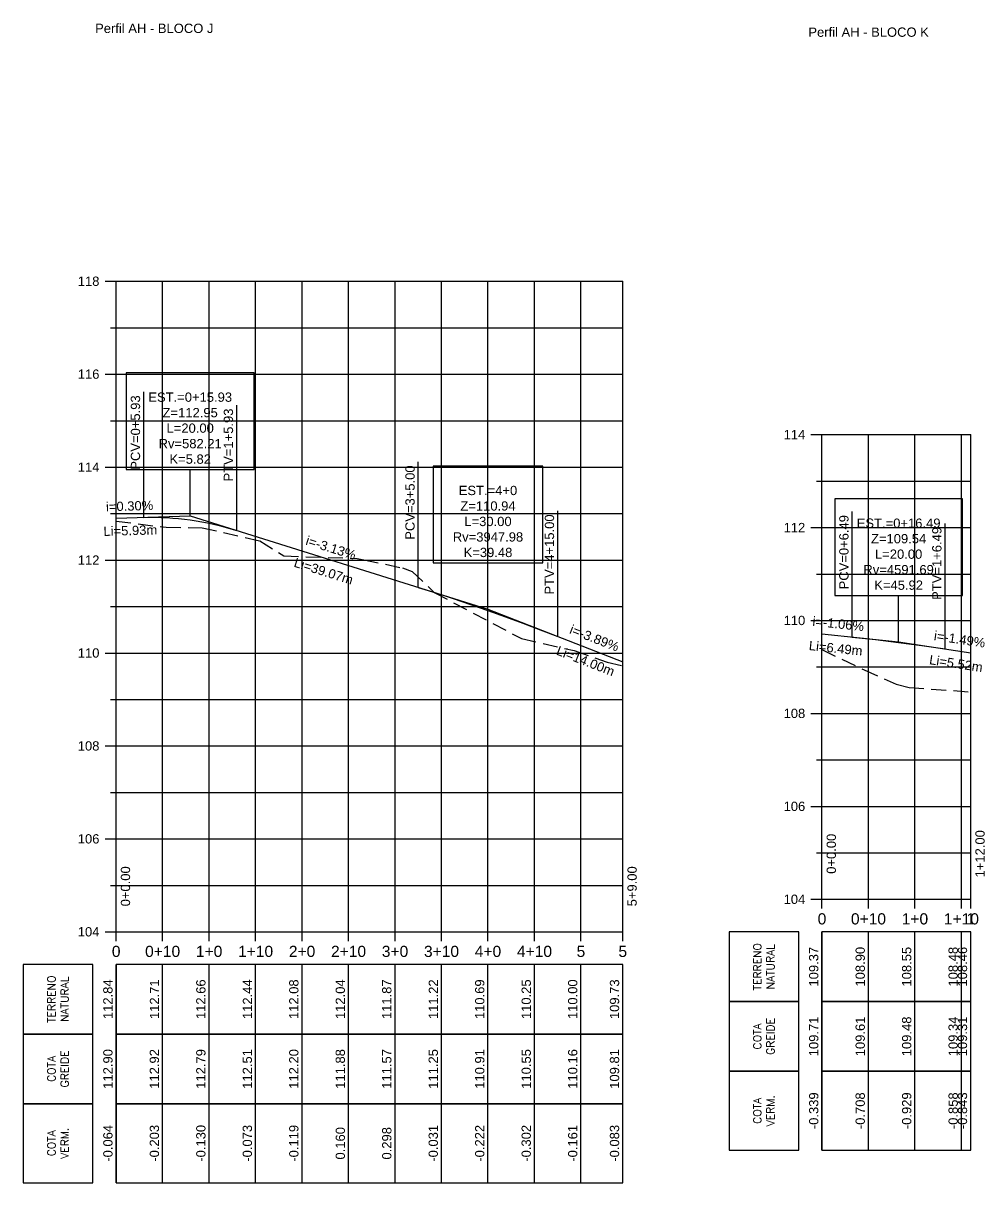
# Model space of a CAD drawing. Header units: metres. Extents: x 436314 to 439216, y 9612307 to 9615043.
# Drawn here: x 439009 to 439215.9, y 9612314.9 to 9612564.5 of the extents above; entities that cross this region are included whole.
import ezdxf

# ---------------------------------------------------------------- set-up
doc = ezdxf.new("R2010")
doc.units = ezdxf.units.M
doc.linetypes.add('HIDDEN', pattern=[9.525, 6.35, -3.175])
for name, color, linetype in [('Borda', 1, 'Continuous'), ('Cota', 2, 'Continuous'), ('COTA-TN', 7, 'Continuous'), ('Estacas', 7, 'Continuous'), ('Malha', 251, 'Continuous'), ('Perfil visualização', 7, 'Continuous'), ('PIs', 2, 'Continuous'), ('Plataforma 1', 10, 'Continuous'), ('Terreno', 3, 'HIDDEN'), ('TEXTO', 7, 'Continuous'), ('TXT-Curvas', 7, 'Continuous'), ('TXT-Estacas', 7, 'Continuous'), ('TXT-Perfil', 7, 'Continuous')]:
    doc.layers.add(name, color=color, linetype=linetype)
doc.styles.add('ARIAL', font='arial.ttf')
doc.styles.add('ROMANS', font='romans.shx')

msp = doc.modelspace()

# ---------------------------------------------------------------- linework, layer by layer
at = {"layer": 'Borda', "color": 3, "linetype": 'Continuous', "lineweight": -3}
for p, q in [((439026.62, 9612508.92), (439029.02, 9612508.92)), ((439027.82, 9612498.92), (439029.02, 9612498.92)), ((439026.62, 9612488.92), (439029.02, 9612488.92)), ((439027.82, 9612478.92), (439029.02, 9612478.92)), ((439178.48, 9612475.92), (439180.88, 9612475.92)), ((439026.62, 9612468.92), (439029.02, 9612468.92)), ((439179.68, 9612465.92), (439180.88, 9612465.92)), ((439027.82, 9612458.92), (439029.02, 9612458.92)), ((439178.48, 9612455.92), (439180.88, 9612455.92)), ((439026.62, 9612448.92), (439029.02, 9612448.92)), ((439179.68, 9612445.92), (439180.88, 9612445.92)), ((439027.82, 9612438.92), (439029.02, 9612438.92)), ((439178.48, 9612435.92), (439180.88, 9612435.92)), ((439026.62, 9612428.92), (439029.02, 9612428.92)), ((439179.68, 9612425.92), (439180.88, 9612425.92)), ((439027.82, 9612418.92), (439029.02, 9612418.92)), ((439178.48, 9612415.92), (439180.88, 9612415.92)), ((439026.62, 9612408.92), (439029.02, 9612408.92)), ((439179.68, 9612405.92), (439180.88, 9612405.92)), ((439027.82, 9612398.92), (439029.02, 9612398.92)), ((439178.48, 9612395.92), (439180.88, 9612395.92)), ((439026.62, 9612388.92), (439029.02, 9612388.92)), ((439179.68, 9612385.92), (439180.88, 9612385.92)), ((439027.82, 9612378.92), (439029.02, 9612378.92)), ((439178.48, 9612375.92), (439180.88, 9612375.92)), ((439026.62, 9612368.92), (439029.02, 9612368.92))]:
    msp.add_line(p, q, dxfattribs=at)
at = {"layer": 'Borda', "color": 1, "linetype": 'Continuous', "lineweight": -3}
for p, q in [((439029.02, 9612368.92), (439029.02, 9612508.92)), ((439029.02, 9612508.92), (439138.02, 9612508.92)), ((439138.02, 9612368.92), (439138.02, 9612508.92)), ((439180.88, 9612375.92), (439180.88, 9612475.92)), ((439180.88, 9612475.92), (439212.88, 9612475.92)), ((439212.88, 9612375.92), (439212.88, 9612475.92)), ((439180.88, 9612375.92), (439212.88, 9612375.92)), ((439029.02, 9612368.92), (439138.02, 9612368.92))]:
    msp.add_line(p, q, dxfattribs=at)
at = {"layer": 'COTA-TN', "color": 8, "linetype": 'Continuous', "lineweight": -3}
for p, q in [((439180.88, 9612321.92), (439180.88, 9612368.92)), ((439190.88, 9612321.92), (439190.88, 9612368.92)), ((439200.88, 9612321.92), (439200.88, 9612368.92)), ((439210.88, 9612321.92), (439210.88, 9612368.92)), ((439212.88, 9612321.92), (439212.88, 9612368.92)), ((439029.02, 9612314.92), (439029.02, 9612361.92)), ((439039.02, 9612314.92), (439039.02, 9612361.92)), ((439049.02, 9612314.92), (439049.02, 9612361.92)), ((439059.02, 9612314.92), (439059.02, 9612361.92)), ((439069.02, 9612314.92), (439069.02, 9612361.92)), ((439079.02, 9612314.92), (439079.02, 9612361.92)), ((439089.02, 9612314.92), (439089.02, 9612361.92)), ((439099.02, 9612314.92), (439099.02, 9612361.92)), ((439109.02, 9612314.92), (439109.02, 9612361.92)), ((439119.02, 9612314.92), (439119.02, 9612361.92)), ((439129.02, 9612314.92), (439129.02, 9612361.92)), ((439138.02, 9612314.92), (439138.02, 9612361.92))]:
    msp.add_line(p, q, dxfattribs=at)
for points in [[(439175.88, 9612353.92), (439175.88, 9612368.92), (439160.88, 9612368.92), (439160.88, 9612353.92)], [(439180.88, 9612353.92), (439212.88, 9612353.92), (439212.88, 9612368.92), (439180.88, 9612368.92)], [(439024.02, 9612346.92), (439024.02, 9612361.92), (439009.02, 9612361.92), (439009.02, 9612346.92)], [(439029.02, 9612346.92), (439138.02, 9612346.92), (439138.02, 9612361.92), (439029.02, 9612361.92)], [(439175.88, 9612338.92), (439175.88, 9612353.92), (439160.88, 9612353.92), (439160.88, 9612338.92)], [(439180.88, 9612338.92), (439212.88, 9612338.92), (439212.88, 9612353.92), (439180.88, 9612353.92)], [(439024.02, 9612331.92), (439024.02, 9612346.92), (439009.02, 9612346.92), (439009.02, 9612331.92)], [(439029.02, 9612331.92), (439138.02, 9612331.92), (439138.02, 9612346.92), (439029.02, 9612346.92)], [(439175.88, 9612321.92), (439175.88, 9612338.92), (439160.88, 9612338.92), (439160.88, 9612321.92)], [(439180.88, 9612321.92), (439212.88, 9612321.92), (439212.88, 9612338.92), (439180.88, 9612338.92)], [(439024.02, 9612314.92), (439024.02, 9612331.92), (439009.02, 9612331.92), (439009.02, 9612314.92)], [(439029.02, 9612314.92), (439138.02, 9612314.92), (439138.02, 9612331.92), (439029.02, 9612331.92)]]:
    msp.add_3dface(points, dxfattribs=at)
at = {"layer": 'Estacas', "color": 3, "linetype": 'Continuous', "lineweight": -3}
for p, q in [((439180.88, 9612373.92), (439180.88, 9612375.92)), ((439190.88, 9612373.92), (439190.88, 9612375.92)), ((439200.88, 9612373.92), (439200.88, 9612375.92)), ((439210.88, 9612373.92), (439210.88, 9612375.92)), ((439212.88, 9612373.92), (439212.88, 9612375.92)), ((439029.02, 9612366.92), (439029.02, 9612368.92)), ((439039.02, 9612366.92), (439039.02, 9612368.92)), ((439049.02, 9612366.92), (439049.02, 9612368.92)), ((439059.02, 9612366.92), (439059.02, 9612368.92)), ((439069.02, 9612366.92), (439069.02, 9612368.92)), ((439079.02, 9612366.92), (439079.02, 9612368.92)), ((439089.02, 9612366.92), (439089.02, 9612368.92)), ((439099.02, 9612366.92), (439099.02, 9612368.92)), ((439109.02, 9612366.92), (439109.02, 9612368.92)), ((439119.02, 9612366.92), (439119.02, 9612368.92)), ((439129.02, 9612366.92), (439129.02, 9612368.92)), ((439138.02, 9612366.92), (439138.02, 9612368.92))]:
    msp.add_line(p, q, dxfattribs=at)
at = {"layer": 'Malha', "color": 251, "linetype": 'Continuous', "lineweight": -3}
for p, q in [((439029.02, 9612508.92), (439138.02, 9612508.92)), ((439029.02, 9612368.92), (439029.02, 9612508.92)), ((439039.02, 9612368.92), (439039.02, 9612508.92)), ((439049.02, 9612368.92), (439049.02, 9612508.92)), ((439059.02, 9612368.92), (439059.02, 9612508.92)), ((439069.02, 9612368.92), (439069.02, 9612508.92)), ((439079.02, 9612368.92), (439079.02, 9612508.92)), ((439089.02, 9612368.92), (439089.02, 9612508.92)), ((439099.02, 9612368.92), (439099.02, 9612508.92)), ((439109.02, 9612368.92), (439109.02, 9612508.92)), ((439119.02, 9612368.92), (439119.02, 9612508.92)), ((439129.02, 9612368.92), (439129.02, 9612508.92)), ((439138.02, 9612368.92), (439138.02, 9612508.92)), ((439029.02, 9612498.92), (439138.02, 9612498.92)), ((439029.02, 9612488.92), (439138.02, 9612488.92)), ((439029.02, 9612478.92), (439138.02, 9612478.92)), ((439180.88, 9612475.92), (439212.88, 9612475.92)), ((439180.88, 9612375.92), (439180.88, 9612475.92)), ((439190.88, 9612375.92), (439190.88, 9612475.92)), ((439200.88, 9612375.92), (439200.88, 9612475.92)), ((439210.88, 9612375.92), (439210.88, 9612475.92)), ((439212.88, 9612375.92), (439212.88, 9612475.92)), ((439029.02, 9612468.92), (439138.02, 9612468.92)), ((439180.88, 9612465.92), (439212.88, 9612465.92)), ((439029.02, 9612458.92), (439138.02, 9612458.92)), ((439180.88, 9612455.92), (439212.88, 9612455.92)), ((439029.02, 9612448.92), (439138.02, 9612448.92)), ((439180.88, 9612445.92), (439212.88, 9612445.92)), ((439029.02, 9612438.92), (439138.02, 9612438.92)), ((439180.88, 9612435.92), (439212.88, 9612435.92)), ((439029.02, 9612428.92), (439138.02, 9612428.92)), ((439180.88, 9612425.92), (439212.88, 9612425.92)), ((439029.02, 9612418.92), (439138.02, 9612418.92)), ((439180.88, 9612415.92), (439212.88, 9612415.92)), ((439029.02, 9612408.92), (439138.02, 9612408.92)), ((439180.88, 9612405.92), (439212.88, 9612405.92)), ((439029.02, 9612398.92), (439138.02, 9612398.92)), ((439180.88, 9612395.92), (439212.88, 9612395.92)), ((439029.02, 9612388.92), (439138.02, 9612388.92)), ((439180.88, 9612385.92), (439212.88, 9612385.92)), ((439029.02, 9612378.92), (439138.02, 9612378.92)), ((439180.88, 9612375.92), (439212.88, 9612375.92)), ((439029.02, 9612368.92), (439138.02, 9612368.92))]:
    msp.add_line(p, q, dxfattribs=at)
at = {"layer": 'PIs', "color": 2, "linetype": 'Continuous', "lineweight": -3}
for p, q in [((439029.02, 9612368.92), (439029.02, 9612508.92)), ((439138.02, 9612368.92), (439138.02, 9612508.92)), ((439180.88, 9612375.92), (439180.88, 9612475.92)), ((439212.88, 9612375.92), (439212.88, 9612475.92))]:
    msp.add_line(p, q, dxfattribs=at)
at = {"layer": 'Plataforma 1', "color": 10, "linetype": 'Continuous', "lineweight": -3, "ltscale": 2}
for p, q in [((439029.02, 9612457.94), (439044.95, 9612458.42)), ((439034.95, 9612458.12), (439036.2, 9612458.14)), ((439036.2, 9612458.14), (439037.45, 9612458.14)), ((439037.45, 9612458.14), (439038.7, 9612458.11)), ((439038.7, 9612458.11), (439039.95, 9612458.05)), ((439039.95, 9612458.05), (439041.2, 9612457.97)), ((439041.2, 9612457.97), (439042.45, 9612457.86)), ((439042.45, 9612457.86), (439043.7, 9612457.72)), ((439043.7, 9612457.72), (439044.95, 9612457.56)), ((439044.95, 9612458.42), (439109.02, 9612438.34)), ((439044.95, 9612457.56), (439046.2, 9612457.37)), ((439046.2, 9612457.37), (439047.45, 9612457.15)), ((439047.45, 9612457.15), (439048.7, 9612456.91)), ((439048.7, 9612456.91), (439049.95, 9612456.64)), ((439049.95, 9612456.64), (439051.2, 9612456.34)), ((439051.2, 9612456.34), (439052.45, 9612456.01)), ((439052.45, 9612456.01), (439053.7, 9612455.66)), ((439053.7, 9612455.66), (439054.95, 9612455.28)), ((439094.02, 9612443.04), (439097.77, 9612441.85)), ((439097.77, 9612441.85), (439101.52, 9612440.62)), ((439101.52, 9612440.62), (439105.27, 9612439.35)), ((439105.27, 9612439.35), (439109.02, 9612438.05)), ((439109.02, 9612438.34), (439138.02, 9612427.04)), ((439109.02, 9612438.05), (439112.77, 9612436.72)), ((439112.77, 9612436.72), (439116.52, 9612435.34)), ((439116.52, 9612435.34), (439120.27, 9612433.94)), ((439120.27, 9612433.94), (439124.02, 9612432.5)), ((439180.88, 9612433.04), (439197.37, 9612431.3)), ((439187.37, 9612432.36), (439192.37, 9612431.8)), ((439192.37, 9612431.8), (439197.37, 9612431.19)), ((439197.37, 9612431.3), (439212.88, 9612428.98)), ((439197.37, 9612431.19), (439202.37, 9612430.52)), ((439202.37, 9612430.52), (439207.37, 9612429.8))]:
    msp.add_line(p, q, dxfattribs=at)
at = {"layer": 'Terreno', "color": 3, "linetype": 'HIDDEN', "lineweight": -3, "ltscale": 0.5}
for p, q in [((439029.02, 9612457.3), (439039.78, 9612455.97)), ((439039.78, 9612455.97), (439047.49, 9612455.89)), ((439047.49, 9612455.89), (439059.94, 9612453.07)), ((439059.94, 9612453.07), (439065.08, 9612449.82)), ((439065.08, 9612449.82), (439080.84, 9612449.28)), ((439080.84, 9612449.28), (439082.32, 9612449)), ((439082.32, 9612449), (439090.66, 9612447.24)), ((439090.66, 9612447.24), (439092.69, 9612446.5)), ((439092.69, 9612446.5), (439097.41, 9612441.98)), ((439097.41, 9612441.98), (439116.22, 9612432.03)), ((439116.22, 9612432.03), (439127.55, 9612429.46)), ((439127.55, 9612429.46), (439134.65, 9612426.94)), ((439180.88, 9612429.65), (439189.94, 9612425.32)), ((439134.65, 9612426.94), (439138.02, 9612426.21)), ((439189.94, 9612425.32), (439196.86, 9612422.2)), ((439196.86, 9612422.2), (439199.65, 9612421.53)), ((439199.65, 9612421.53), (439212.88, 9612420.55))]:
    msp.add_line(p, q, dxfattribs=at)
at = {"layer": 'TXT-Curvas', "color": 7, "linetype": 'Continuous', "lineweight": -3}
for p, q in [((439031.18, 9612489.22), (439031.18, 9612468.42)), ((439058.72, 9612489.22), (439031.18, 9612489.22)), ((439058.72, 9612468.42), (439058.72, 9612489.22)), ((439034.95, 9612458.12), (439034.95, 9612485.12)), ((439054.95, 9612455.28), (439054.95, 9612482.28)), ((439094.02, 9612443.04), (439094.02, 9612470.04)), ((439097.19, 9612469.14), (439097.19, 9612448.34)), ((439120.85, 9612469.14), (439097.19, 9612469.14)), ((439120.85, 9612448.34), (439120.85, 9612469.14)), ((439031.18, 9612468.42), (439058.72, 9612468.42)), ((439044.95, 9612458.42), (439044.95, 9612468.42)), ((439183.65, 9612462.1), (439183.65, 9612441.3)), ((439211.08, 9612462.1), (439183.65, 9612462.1)), ((439211.08, 9612441.3), (439211.08, 9612462.1)), ((439124.02, 9612432.5), (439124.02, 9612459.5)), ((439187.37, 9612432.36), (439187.37, 9612459.36)), ((439207.37, 9612429.8), (439207.37, 9612456.8)), ((439097.19, 9612448.34), (439120.85, 9612448.34)), ((439109.02, 9612438.34), (439109.02, 9612448.34)), ((439183.65, 9612441.3), (439211.08, 9612441.3)), ((439197.37, 9612431.3), (439197.37, 9612441.3))]:
    msp.add_line(p, q, dxfattribs=at)

# ---------------------------------------------------------------- texts
at = {"layer": 'Cota', "color": 2, "linetype": 'Continuous', "lineweight": -3, "char_height": 2, "attachment_point": 6, "style": 'ARIAL'}
for s, insert in [('{\\C256;118  }', (439025.42, 9612508.92)), ('{\\C256;116  }', (439025.42, 9612488.92)), ('{\\C256;114  }', (439177.28, 9612475.92)), ('{\\C256;114  }', (439025.42, 9612468.92)), ('{\\C256;112  }', (439177.28, 9612455.92)), ('{\\C256;112  }', (439025.42, 9612448.92)), ('{\\C256;110  }', (439177.28, 9612435.92)), ('{\\C256;110  }', (439025.42, 9612428.92)), ('{\\C256;108  }', (439177.28, 9612415.92)), ('{\\C256;108  }', (439025.42, 9612408.92)), ('{\\C256;106  }', (439177.28, 9612395.92)), ('{\\C256;106  }', (439025.42, 9612388.92)), ('{\\C256;104  }', (439177.28, 9612375.92)), ('{\\C256;104  }', (439025.42, 9612368.92))]:
    msp.add_mtext(s, dxfattribs=dict(at, insert=insert))
at = {"layer": 'Estacas', "color": 7, "linetype": 'Continuous', "lineweight": -3, "char_height": 2.4, "attachment_point": 2, "style": 'ARIAL'}
for s, insert in [('{\\C256;0}', (439180.88, 9612372.92)), ('{\\C256;0+10}', (439190.88, 9612372.92)), ('{\\C256;1+0}', (439200.88, 9612372.92)), ('{\\C256;1+10}', (439210.88, 9612372.92)), ('{\\C256;1}', (439212.88, 9612372.92)), ('{\\C256;0}', (439029.02, 9612365.92)), ('{\\C256;0+10}', (439039.02, 9612365.92)), ('{\\C256;1+0}', (439049.02, 9612365.92)), ('{\\C256;1+10}', (439059.02, 9612365.92)), ('{\\C256;2+0}', (439069.02, 9612365.92)), ('{\\C256;2+10}', (439079.02, 9612365.92)), ('{\\C256;3+0}', (439089.02, 9612365.92)), ('{\\C256;3+10}', (439099.02, 9612365.92)), ('{\\C256;4+0}', (439109.02, 9612365.92)), ('{\\C256;4+10}', (439119.02, 9612365.92)), ('{\\C256;5}', (439129.02, 9612365.92)), ('{\\C256;5}', (439138.02, 9612365.92))]:
    msp.add_mtext(s, dxfattribs=dict(at, insert=insert))
at = {"layer": 'Perfil visualização', "color": 7, "linetype": 'Continuous', "lineweight": -3, "char_height": 1.7, "attachment_point": 5, "rotation": 90, "style": 'ROMANS'}
for s, insert in [('{\\C256;TERRENO\\PNATURAL}', (439168.38, 9612361.42)), ('{\\C256;TERRENO\\PNATURAL}', (439016.52, 9612354.42)), ('{\\C256;COTA\\PGREIDE}', (439168.38, 9612346.42)), ('{\\C256;COTA\\PGREIDE}', (439016.52, 9612339.42)), ('{\\C256;COTA\\PVERM.}', (439168.38, 9612330.42)), ('{\\C256;COTA\\PVERM.}', (439016.52, 9612323.42))]:
    msp.add_mtext(s, dxfattribs=dict(at, insert=insert))
at = {"layer": 'TEXTO', "color": 4, "linetype": 'Continuous', "lineweight": -3, "char_height": 2, "attachment_point": 7, "style": 'ARIAL'}
for s, insert in [('Perfil AH - BLOCO J', (439024.49, 9612562.32)), ('Perfil AH - BLOCO K', (439177.95, 9612561.5))]:
    msp.add_mtext(s, dxfattribs=dict(at, insert=insert))
at = {"layer": 'TEXTO', "color": 7, "linetype": 'Continuous', "lineweight": -3, "char_height": 2, "style": 'ARIAL'}
for s, insert, attachment_point, rotation in [('i=0.30%', (439031.94, 9612459.53), 8, 1.7213), ('Li=5.93m', (439032.04, 9612456.28), 2, 1.7213), ('i=-3.13%', (439074.93, 9612450.59), 8, 342.5954), ('Li=39.07m', (439073.96, 9612447.49), 2, 342.5954), ('i=-1.06%', (439184.28, 9612434.19), 8, 353.9535), ('i=-3.89%', (439131.56, 9612431.17), 8, 338.7212), ('i=-1.49%', (439210.35, 9612430.87), 8, 351.4983), ('Li=14.00m', (439130.38, 9612428.14), 2, 338.7212), ('Li=6.49m', (439183.94, 9612430.96), 2, 353.9535), ('Li=5.52m', (439209.87, 9612427.66), 2, 351.4983)]:
    msp.add_mtext(s, dxfattribs=dict(at, insert=insert, attachment_point=attachment_point, rotation=rotation))
at = {"layer": 'TXT-Curvas', "color": 7, "linetype": 'Continuous', "lineweight": -3, "char_height": 2, "attachment_point": 9, "rotation": 90, "style": 'ARIAL'}
for s, insert in [('{\\C256;PCV=0+5.93}', (439034.2, 9612484.37)), ('{\\C256;PTV=1+5.93}', (439054.2, 9612481.53)), ('{\\C256;PCV=3+5.00}', (439093.27, 9612469.29)), ('{\\C256;PTV=4+15.00}', (439123.27, 9612458.75)), ('{\\C256;PCV=0+6.49}', (439186.62, 9612458.61)), ('{\\C256;PTV=1+6.49}', (439206.62, 9612456.05))]:
    msp.add_mtext(s, dxfattribs=dict(at, insert=insert))
at = {"layer": 'TXT-Curvas', "color": 7, "linetype": 'Continuous', "lineweight": -3, "char_height": 2, "attachment_point": 8, "style": 'ARIAL'}
for s, insert in [('EST.=0+15.93\\PZ=112.95\\PL=20.00\\PRv=582.21\\PK=5.82', (439044.95, 9612469.62)), ('EST.=4+0\\PZ=110.94\\PL=30.00\\PRv=3947.98\\PK=39.48', (439109.02, 9612449.54)), ('EST.=0+16.49\\PZ=109.54\\PL=20.00\\PRv=4591.69\\PK=45.92', (439197.37, 9612442.5))]:
    msp.add_mtext(s, dxfattribs=dict(at, insert=insert))
at = {"layer": 'TXT-Estacas', "color": 7, "linetype": 'Continuous', "lineweight": -3, "char_height": 2, "attachment_point": 2, "rotation": 90, "style": 'ARIAL'}
for s, insert in [('0+0.00', (439181.88, 9612385.72)), ('1+12.00', (439213.88, 9612385.72)), ('0+0.00', (439030.02, 9612378.72)), ('5+9.00', (439139.02, 9612378.72))]:
    msp.add_mtext(s, dxfattribs=dict(at, insert=insert))
at = {"layer": 'TXT-Perfil', "color": 7, "linetype": 'Continuous', "lineweight": -3, "char_height": 2, "attachment_point": 8, "rotation": 90, "style": 'ARIAL'}
for s, insert in [('109.37', (439180.13, 9612361.42)), ('108.90', (439190.13, 9612361.42)), ('108.55', (439200.13, 9612361.42)), ('108.48', (439210.13, 9612361.42)), ('108.46', (439212.13, 9612361.42)), ('112.84', (439028.27, 9612354.42)), ('112.71', (439038.27, 9612354.42)), ('112.66', (439048.27, 9612354.42)), ('112.44', (439058.27, 9612354.42)), ('112.08', (439068.27, 9612354.42)), ('112.04', (439078.27, 9612354.42)), ('111.87', (439088.27, 9612354.42)), ('111.22', (439098.27, 9612354.42)), ('110.69', (439108.27, 9612354.42)), ('110.25', (439118.27, 9612354.42)), ('110.00', (439128.27, 9612354.42)), ('109.73', (439137.27, 9612354.42)), ('109.71', (439180.13, 9612346.42)), ('109.61', (439190.13, 9612346.42)), ('109.48', (439200.13, 9612346.42)), ('109.34', (439210.13, 9612346.42)), ('109.31', (439212.13, 9612346.42)), ('112.90', (439028.27, 9612339.42)), ('112.92', (439038.27, 9612339.42)), ('112.79', (439048.27, 9612339.42)), ('112.51', (439058.27, 9612339.42)), ('112.20', (439068.27, 9612339.42)), ('111.88', (439078.27, 9612339.42)), ('111.57', (439088.27, 9612339.42)), ('111.25', (439098.27, 9612339.42)), ('110.91', (439108.27, 9612339.42)), ('110.55', (439118.27, 9612339.42)), ('110.16', (439128.27, 9612339.42)), ('109.81', (439137.27, 9612339.42)), ('-0.339', (439180.13, 9612330.42)), ('-0.708', (439190.13, 9612330.42)), ('-0.929', (439200.13, 9612330.42)), ('-0.858', (439210.13, 9612330.42)), ('-0.843', (439212.13, 9612330.42)), ('-0.064', (439028.27, 9612323.42)), ('-0.203', (439038.27, 9612323.42)), ('-0.130', (439048.27, 9612323.42)), ('-0.073', (439058.27, 9612323.42)), ('-0.119', (439068.27, 9612323.42)), ('-0.031', (439098.27, 9612323.42)), ('-0.222', (439108.27, 9612323.42)), ('-0.302', (439118.27, 9612323.42)), ('-0.161', (439128.27, 9612323.42)), ('-0.083', (439137.27, 9612323.42)), ('0.160', (439078.27, 9612323.42)), ('0.298', (439088.27, 9612323.42))]:
    msp.add_mtext(s, dxfattribs=dict(at, insert=insert))

doc.saveas('drawing.dxf')
